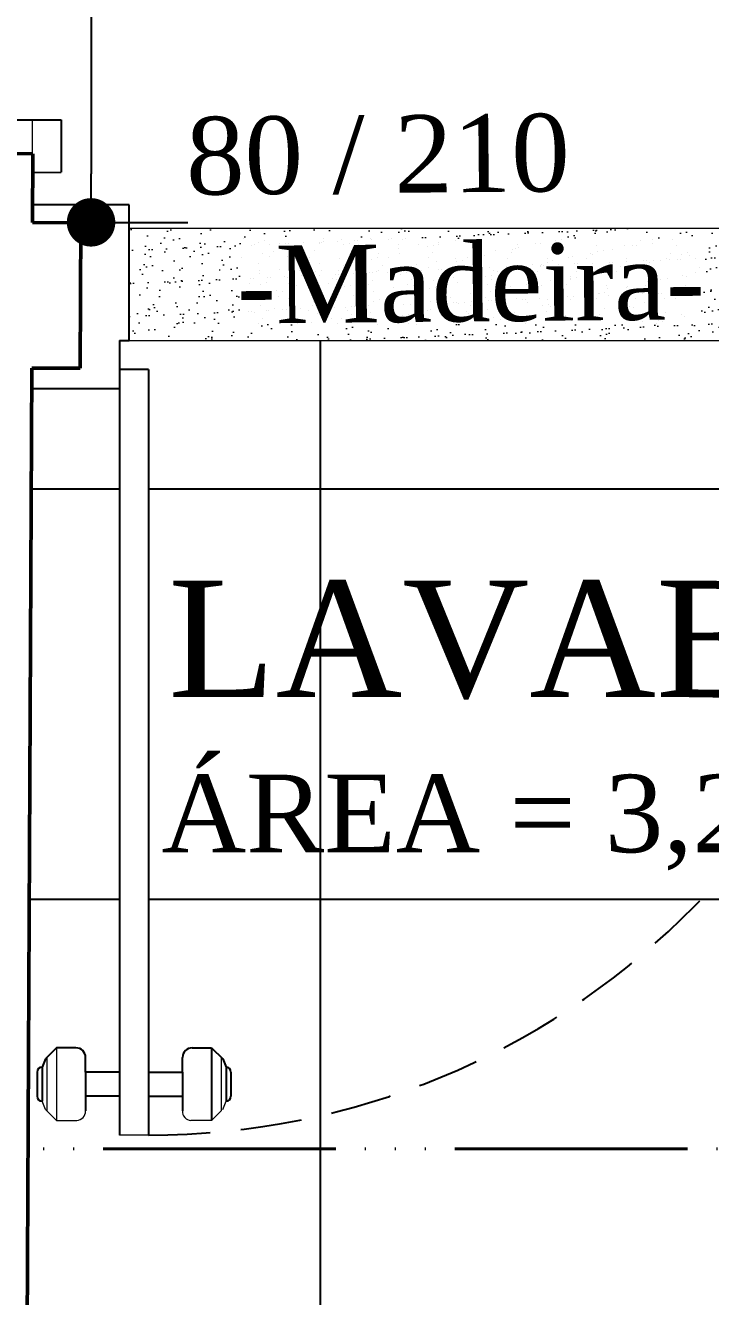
# Model space of a CAD drawing. Header units: millimetres. Extents: x 103208 to 171806, y -164 to 10038.
# Drawn here: x 114608.2 to 114678.9, y 7071 to 7202.2 of the extents above; entities that cross this region are included whole.
import ezdxf

# ---------------------------------------------------------------- set-up
doc = ezdxf.new("R2010")
doc.units = ezdxf.units.MM
doc.linetypes.add('ACAD_ISO06W100', pattern=[36, 24, -3, 0, -3, 0, -3, 0, -3])
doc.linetypes.add('HIDDEN', pattern=[9.525, 6.35, -3.175])
for name, color, linetype in [('ACESSORIOS', 2, 'Continuous'), ('Piso', 55, 'Continuous'), ('PORTAS', 3, 'Continuous'), ('Portas-Cotas', 2, 'Continuous'), ('Portas-Projeção', 55, 'HIDDEN')]:
    doc.layers.add(name, color=color, linetype=linetype)
for name, color, linetype, lineweight in [('Corte Planta', 4, 'ACAD_ISO06W100', 40), ('Hachura', 1, 'Continuous', 9), ('Parede Baixa', 5, 'Continuous', 50), ('Pisos Externos', 15, 'Continuous', 9), ('Portas - Janelas', 2, 'Continuous', 20)]:
    doc.layers.add(name, color=color, linetype=linetype, lineweight=lineweight)
doc.styles.add('Valéria', font='romantic.ttf', dxfattribs={"height": 10})
doc.dimstyles.new('Cota - 50', dxfattribs={"dimtxt": 10, "dimasz": 5, "dimexe": 10, "dimexo": 20, "dimgap": 5, "dimtad": 1, "dimtxsty": 'Valéria', "dimblk": 'DOT', "dimcen": 0, "dimclrd": 12, "dimclre": 12, "dimclrt": 2, "dimazin": 2, "dimtfac": 1, "dimtix": 1, "dimtmove": 0, "dimatfit": 3, "dimldrblk": 'DOT', "dimfxl": 1, "dimarcsym": 0})

# ---------------------------------------------------------------- blocks, each defined once
blk = doc.blocks.new('_Dot')
at = {"color": 0, "linetype": 'ByBlock', "lineweight": -2}
blk.add_line((-0.5, 0), (-1, 0), dxfattribs=at)
at = {"color": 0, "linetype": 'ByBlock', "const_width": 0.5}
blk.add_lwpolyline([(-0.25, 0, 1), (0.25, 0, 1)], format="xyb", close=True, dxfattribs=at)
blk = doc.blocks.new('*D724')
at = {"color": 12, "lineweight": -2, "transparency": 16777216}
for p, q in [((114614.37, 7281.42), (114624.98, 7281.42)), ((114614.98, 7276.42), (114614.98, 7186.87)), ((114614.17, 7181.87), (114624.98, 7181.87))]:
    blk.add_line(p, q, dxfattribs=at)
at = {"layer": 'Defpoints', "color": 0, "transparency": 16777216}
for p in [(114594.37, 7281.42, 9825), (114594.17, 7181.87, -114808.76), (114614.98, 7181.87)]:
    blk.add_point(p, dxfattribs=at)
at = {"color": 12, "lineweight": -2, "transparency": 16777216, "xscale": 5, "yscale": 5, "zscale": 5}
for p, rotation in [((114614.98, 7281.42), 90), ((114614.98, 7181.87), 270)]:
    blk.add_blockref('_Dot', p, dxfattribs=dict(at, rotation=rotation))
at = {"color": 2, "transparency": 16777216, "insert": (114604.86, 7231.65), "char_height": 10, "attachment_point": 5, "rotation": 90, "style": 'Valéria'}
blk.add_mtext('100', dxfattribs=at)

msp = doc.modelspace()

# ---------------------------------------------------------------- hatches: boundary and pattern name
at = {"layer": 'Piso'}
h = msp.add_hatch(dxfattribs=at)
h.set_pattern_fill('ANSI37', color=256, scale=13.33333, angle=-45)
h.paths.add_polyline_path([(114680.01833, 7072.53175), (114680.1096, 7075.19891), (114680.29204, 7077.86139), (114680.70502, 7080.43647), (114681.49077, 7082.92327), (114682.63232, 7085.26814), (114683.32317, 7086.27779), (114608.48304, 7086.27779), (114608.2648, 7040.4907), (114758.26309, 7039.77573), (114758.26503, 7040.18322), (114753.19143, 7040.18322), (114753.19143, 7040.21474), (114753.19143, 7042.3697), (114752.81926, 7042.62279), (114752.5163, 7042.98917), (114752.46588, 7043.08973), (114752.38423, 7043.21812), (114752.20787, 7043.7113), (114752.11718, 7044.34001), (114752.14133, 7044.34119), (114752.14133, 7060.80629), (114752.20787, 7061.26758), (114752.38423, 7061.76076), (114752.65623, 7062.18846), (114752.87879, 7062.38213), (114752.97961, 7062.49607), (114753.45548, 7062.71883), (114753.74063, 7062.74204), (114753.91247, 7062.76099), (114754.14637, 7062.486), (114754.19317, 7062.01685), (114753.9361, 7061.68095), (114753.81291, 7061.72366), (114753.76283, 7061.71914), (114753.71673, 7061.71061), (114753.61623, 7061.66357), (114753.51772, 7061.5952), (114753.49924, 7061.575), (114753.41427, 7061.47225), (114753.33976, 7061.35509), (114753.28976, 7061.25804), (114753.227, 7061.08575), (114753.18787, 7060.91459), (114753.17334, 7060.79215), (114753.16506, 7060.61801), (114753.16506, 7045.30322), (114758.28944, 7045.30322), (114758.3939, 7067.21856), (114758.12918, 7067.21856), (114758.12918, 7064.26797), (114758.07833, 7064.22895), (114757.91833, 7064.02043), (114757.57492, 7063.97522), (114754.93467, 7063.97522), (114754.54813, 7064.27182), (114754.50292, 7064.61522), (114754.50292, 7065.80868), (114752.29503, 7065.80868), (114751.94689, 7065.80868), (114751.94689, 7068.13522), (114749.38292, 7068.13522), (114749.38292, 7047.29221), (114698.25093, 7047.29221), (114697.88209, 7047.31868), (114695.59419, 7047.45155), (114692.99112, 7048.00622), (114690.5002, 7048.94376), (114688.1774, 7050.2431), (114686.07493, 7051.87505), (114684.24001, 7053.80294), (114682.71389, 7055.98345), (114681.53085, 7058.36758), (114680.71747, 7060.90176), (114680.29204, 7063.52905), (114680.1096, 7066.19153), (114680.01833, 7068.85869), (114680.00692, 7070.19305)])
h.paths.add_polyline_path([(114695.1164, 7093.8674), (114697.71414, 7094.09823), (114749.38292, 7094.09823), (114749.38292, 7086.27779), (114758.48474, 7086.27779), (114758.54149, 7098.18278), (114708.54141, 7098.28527), (114708.86517, 7166.20822), (114705.47579, 7166.21517), (114705.47096, 7163.86231), (114699.87046, 7163.86231, -0.403722264), (114620.92151, 7087.7019), (114617.92151, 7087.7019), (114617.92151, 7091.7019), (114614.42151, 7091.7019), (114614.42151, 7090.2019, -0.399201844), (114613.50158, 7089.2019), (114611.42151, 7089.2019), (114610.42151, 7090.2019), (114610.27507, 7090.34835), (114609.92151, 7091.2019, -0.414213562), (114609.42151, 7091.7019), (114609.42151, 7094.2019, -0.414213562), (114609.92151, 7094.7019), (114610.27507, 7095.55546), (114611.42151, 7096.7019), (114613.42151, 7096.7019, -0.414213562), (114614.42151, 7095.7019), (114614.42151, 7094.2019), (114617.92151, 7094.2019), (114617.92151, 7164.69205), (114608.8568, 7164.69205), (114608.48304, 7086.27779), (114683.32317, 7086.27779), (114684.10506, 7087.42049), (114685.8772, 7089.33389), (114687.91051, 7090.96705), (114690.16113, 7092.28474), (114692.58049, 7093.25852)])
h.paths.add_polyline_path([(114699.87046, 7163.86231), (114700.00431, 7163.86231), (114700.00431, 7169.69205), (114618.92149, 7169.69205), (114617.92149, 7169.69205), (114617.92149, 7166.69205), (114620.92151, 7166.69205), (114620.92151, 7094.2019), (114624.42151, 7094.2019), (114624.42151, 7095.7019, -0.414213562), (114625.42151, 7096.7019), (114627.42151, 7096.7019), (114628.56796, 7095.55546), (114628.92151, 7094.7019, -0.414213562), (114629.42151, 7094.2019), (114629.42151, 7091.7019, -0.414213562), (114628.92151, 7091.2019), (114628.92151, 7094.7019), (114628.56796, 7095.55546), (114628.42151, 7095.7019), (114628.42151, 7090.2019), (114627.42151, 7089.2019), (114625.37739, 7089.2019, -0.401060946), (114624.42151, 7090.03391), (114624.42151, 7091.7019), (114620.92151, 7091.7019), (114620.92151, 7087.7019, 0.403722264)])
h.paths.add_polyline_path([(114620.91144, 7108.69263), (114700.8641, 7108.69263), (114700.8641, 7151.79388), (114620.91144, 7151.79388)], flags=25)
at = {"layer": 'Pisos Externos'}
h = msp.add_hatch(dxfattribs=at)
h.set_pattern_fill('AR-SAND', color=256, scale=0.05, angle=45)
h.set_pattern_definition([(82.5, (17267.7767, -52.5813), (-1.786906744, 1.673767446), [0, -1.9304, 0, -2.159, 0, -2.06375]), (52.5, (17267.7767, -52.5813), (-0.94505464, 4.12366426), [0, -1.0414, 0, -1.7399, 0, -0.66675]), (12.5, (17266.6722, -53.686), (2.79149913, 2.80166156), [0, -0.635, 0, -2.286, 0, -2.9845]), (2.5, (17266.672, -53.686), (1.91140555, 3.48775391), [0, -0.3175, 0, -1.4986, 0, -1.7145])])
h.paths.add_polyline_path([(114618.92149, 7181.2213), (114699.00273, 7181.2213), (114699.00273, 7171.2779), (114700.00431, 7171.2779), (114700.00431, 7169.69205), (114618.92149, 7169.69205)])

# ---------------------------------------------------------------- linework, layer by layer
at = {"layer": 'ACESSORIOS'}
for p, q in [((114608.96327, 7187.02295, 9825), (114611.90733, 7187.03887, 9825)), ((114608.93653, 7183.69205, -114808.76029), (114608.93653, 7181.83822, -114808.76029))]:
    msp.add_line(p, q, dxfattribs=at)
at = {"layer": 'ACESSORIOS', "color": 2, "linetype": 'Continuous'}
for p, q in [((114618.92149, 7183.69205, -114808.76029), (114608.93653, 7183.69205, -114808.76029)), ((114617.92149, 7164.69205, -114808.76029), (114608.85683, 7164.69205, -114808.76029))]:
    msp.add_line(p, q, dxfattribs=at)
at = {"layer": 'Corte Planta'}
msp.add_line((115765.52896, 7086.27779), (112706.99498, 7086.27779), dxfattribs=at)
at = {"layer": 'Hachura'}
for p, q in [((114699.00135, 7181.2213, -114808.76029), (114618.92149, 7181.2213, -114808.76029)), ((114618.92149, 7169.69205, -114808.76029), (114700.00431, 7169.69205, -114808.76029))]:
    msp.add_line(p, q, dxfattribs=at)
at = {"layer": 'Parede Baixa'}
for p, q in [((114593.93246, 7189.0226, 9825), (114608.97246, 7188.95091, 9825)), ((114608.93856, 7181.83822, 9825), (114608.97246, 7188.95091, 9825)), ((114608.93653, 7181.83822, -114808.76029), (114613.93854, 7181.82797, -114808.76029)), ((114613.86704, 7166.82808, -114808.76029), (114613.93854, 7181.82797, -114808.76029)), ((114607.83581, 6950.49139, -114808.76029), (114608.86703, 7166.83833, -114808.76029)), ((114608.86703, 7166.83833, -114808.76029), (114613.86704, 7166.82808, -114808.76029))]:
    msp.add_line(p, q, dxfattribs=at)
at = {"layer": 'PORTAS', "color": 2, "linetype": 'Continuous'}
for p, q in [((114599.87413, 7192.4455, 9825), (114611.90733, 7192.4455, 9825)), ((114611.90733, 7192.4455, 9825), (114611.90733, 7187.03887, 9825)), ((114618.92149, 7169.69205, -114808.76029), (114618.92149, 7183.69205, -114808.76029)), ((114617.92149, 7169.69205, -114808.76029), (114617.92149, 7164.69205, -114808.76029)), ((114617.92149, 7169.69205, -114808.76029), (114618.92149, 7169.69205, -114808.76029)), ((114620.92149, 7166.69205, -114808.76029), (114617.92149, 7166.69205, -114808.76029)), ((114617.92151, 7166.7019, -114808.76029), (114617.92151, 7087.7019, -114808.76029)), ((114620.92151, 7166.7019, -114808.76029), (114620.92151, 7087.7019, -114808.76029)), ((114611.42151, 7096.7019, -114808.76029), (114610.27507, 7095.55546, -114808.76029)), ((114611.35363, 7096.63402, -114808.76029), (114611.42151, 7096.56613, -114808.76029)), ((114613.42151, 7096.7019, -114808.76029), (114611.42151, 7096.7019, -114808.76029)), ((114625.42151, 7096.7019, -114808.76029), (114627.42151, 7096.7019, -114808.76029)), ((114627.42151, 7096.7019, -114808.76029), (114627.42151, 7089.2019, -114808.76029)), ((114627.42151, 7096.7019, -114808.76029), (114628.56796, 7095.55546, -114808.76029)), ((114610.27507, 7095.55546, -114808.76029), (114609.92151, 7094.7019, -114808.76029)), ((114614.42151, 7094.2019, -114808.76029), (114614.42151, 7095.7019, -114808.76029)), ((114624.42151, 7094.2019, -114808.76029), (114624.42151, 7095.7019, -114808.76029)), ((114628.56796, 7095.55546, -114808.76029), (114628.92151, 7094.7019, -114808.76029)), ((114609.42151, 7094.2019, -114808.76029), (114609.42151, 7091.7019, -114808.76029)), ((114609.92151, 7094.7019, -114808.76029), (114609.92151, 7091.2019, -114808.76029)), ((114617.92151, 7094.2019, -114808.76029), (114614.42151, 7094.2019, -114808.76029)), ((114614.42151, 7094.2019, -114808.76029), (114614.42151, 7091.7019, -114808.76029)), ((114620.92151, 7094.2019, -114808.76029), (114624.42151, 7094.2019, -114808.76029)), ((114624.42151, 7094.2019, -114808.76029), (114624.42151, 7091.7019, -114808.76029)), ((114628.92151, 7094.7019, -114808.76029), (114628.92151, 7091.2019, -114808.76029)), ((114629.42151, 7094.2019, -114808.76029), (114629.42151, 7091.7019, -114808.76029)), ((114617.92151, 7091.7019, -114808.76029), (114614.42151, 7091.7019, -114808.76029)), ((114614.42151, 7091.7019, -114808.76029), (114614.42151, 7090.2019, -114808.76029)), ((114620.92151, 7091.7019, -114808.76029), (114624.42151, 7091.7019, -114808.76029)), ((114624.42151, 7091.7019, -114808.76029), (114624.42151, 7090.2019, -114808.76029))]:
    msp.add_line(p, q, dxfattribs=at)
for centre, radius, start, end in [((114613.42151, 7095.7019, -114808.76029), 1, 0, 90), ((114625.42151, 7095.7019, -114808.76029), 1, 90, 180), ((114609.92151, 7094.2019, -114808.76029), 0.5, 90, 180), ((114628.92151, 7094.2019, -114808.76029), 0.5, 0, 90), ((114609.92151, 7091.7019, -114808.76029), 0.5, 180, 270), ((114628.92151, 7091.7019, -114808.76029), 0.5, 270, 0)]:
    msp.add_arc(centre, radius, start, end, dxfattribs=at)
at = {"layer": 'Portas - Janelas'}
for p, q in [((114608.93229, 7188.9511, 9825), (114608.93229, 7192.4511, 9825)), ((114610.27507, 7090.34835, -114808.76029), (114610.42151, 7090.2019, -114808.76029)), ((114610.42151, 7090.2019, -114808.76029), (114611.42151, 7089.2019, -114808.76029)), ((114628.42151, 7090.2019, -114808.76029), (114627.42151, 7089.2019, -114808.76029)), ((114611.42151, 7089.2019, -114808.76029), (114613.50158, 7089.2019, -114808.76029)), ((114627.42151, 7089.2019, -114808.76029), (114625.29192, 7089.2019, -114808.76029)), ((114620.92151, 7087.7019, -114808.76029), (114617.92151, 7087.7019, -114808.76029))]:
    msp.add_line(p, q, dxfattribs=at)
at = {"layer": 'Portas - Janelas', "color": 2, "linetype": 'Continuous'}
for p, q in [((114611.42151, 7096.7019, -114808.76029), (114611.42151, 7089.2019, -114808.76029)), ((114610.42151, 7095.7019, -114808.76029), (114610.42151, 7090.2019, -114808.76029)), ((114628.42151, 7095.7019, -114808.76029), (114628.42151, 7090.2019, -114808.76029)), ((114610.27507, 7090.34835, -114808.76029), (114609.92151, 7091.2019, -114808.76029)), ((114628.56796, 7090.34835, -114808.76029), (114628.92151, 7091.2019, -114808.76029))]:
    msp.add_line(p, q, dxfattribs=at)
at = {"layer": 'Portas - Janelas'}
for centre, radius, start, end in [((114613.4351, 7090.1862, -114808.76029), 0.98654, 273.8639463, 0.9118479), ((114625.33466, 7090.11791, -114808.76029), 0.917, 174.744174, 267.3289999)]:
    msp.add_arc(centre, radius, start, end, dxfattribs=at)
at = {"layer": 'Portas-Projeção'}
msp.add_arc((114620.92151, 7166.7019, -114808.76029), 79, 270, 358.2477844, dxfattribs=at)

# ---------------------------------------------------------------- texts
at = {"layer": 'ACESSORIOS', "insert": (114660.70138, 7144.88855, -134458.76029), "char_height": 12, "attachment_point": 2, "style": 'Valéria'}
msp.add_mtext('LAVABO\\P{\\H0.6667x;ÁREA = 3,2 m²}', dxfattribs=at)
at = {"layer": 'Portas-Cotas', "insert": (114654.10597, 7182.25915, -104983.76029), "char_height": 8, "attachment_point": 5, "rotation": 0.5363777, "style": 'Valéria'}
msp.add_mtext('\\pxi-2.3669;80 / 210\\P\\pi0;-Madeira-', dxfattribs=at)

# ---------------------------------------------------------------- dimensions: what is measured, and where the dimension line sits
dim = msp.add_linear_dim(base=(114614.97537, 7181.86849), p1=(114594.3729, 7281.42412, 9825), p2=(114594.16882, 7181.86849, -114808.76029), angle=90, text='100', dimstyle='Cota - 50')
dim.commit()
dim.dimension.update_dxf_attribs({"geometry": '*D724', "text_midpoint": (114604.86442, 7231.64631)})

doc.saveas('drawing.dxf')
